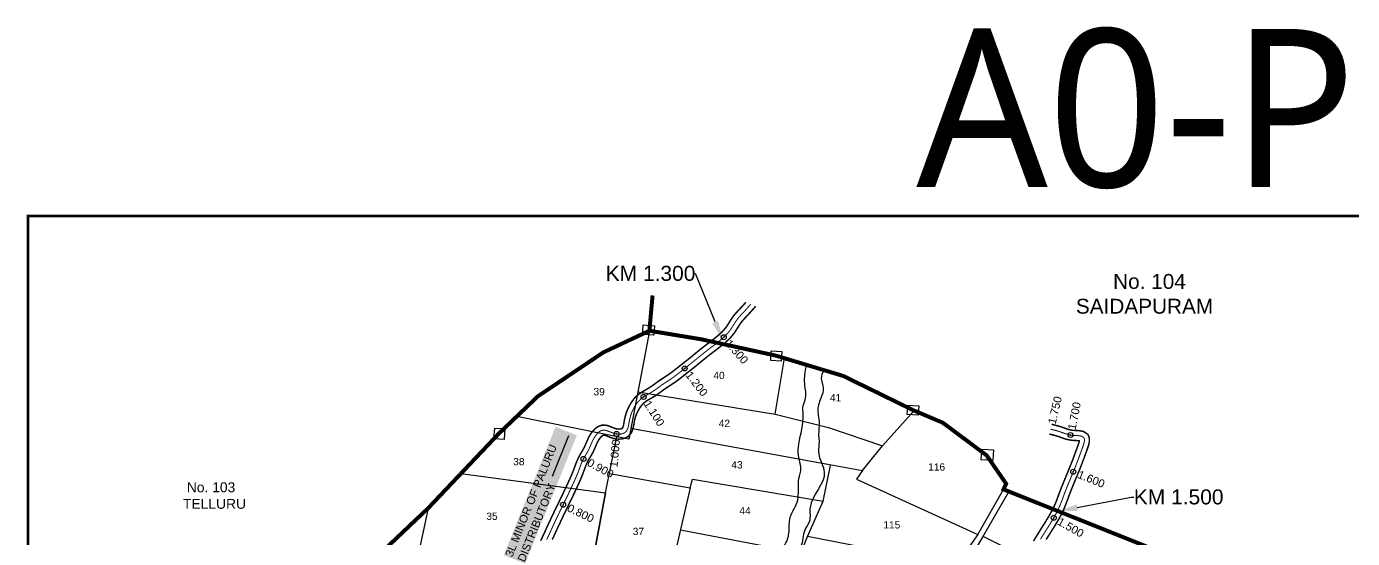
# Model space of a CAD drawing. Header units: millimetres. Extents: x 201998 to 206429, y 1598826 to 1606077.
# Drawn here: x 201998 to 204649, y 1605054 to 1606077 of the extents above; entities that cross this region are included whole.
import ezdxf
from ezdxf import colors
from ezdxf.entities.mleader import LeaderData, LeaderLine
from ezdxf.enums import TextEntityAlignment as Align
from ezdxf.math import Vec2, Vec3

# ---------------------------------------------------------------- set-up
doc = ezdxf.new("R2010")
doc.units = ezdxf.units.MM
doc.header["$PDMODE"] = 32
doc.header["$PDSIZE"] = 10
doc.linetypes.add('HIDDEN2', pattern=[0.1875, 0.125, -0.0625])
for name, color, linetype in [('CADAS', 1, 'Continuous'), ('CANAL1', 7, 'Continuous'), ('CHANAGE', 1, 'Continuous'), ('CSMark', 72, 'Continuous'), ('PAPER SIZE', 5, 'Continuous'), ('PLOTS', 7, 'Continuous'), ('PLOTS NO', 7, 'Continuous'), ('STREAMS', 4, 'Continuous'), ('STRUCTURE', 5, 'Continuous'), ('TEXT', 1, 'Continuous'), ('VILLAGE BOUNDARY STONES', 1, 'Continuous'), ('VILLAGE BOUNDRY', 5, 'Continuous'), ('VILLAGE STONES', 240, 'Continuous')]:
    doc.layers.add(name, color=color, linetype=linetype)
doc.styles.add('FONT1', font='Arial')
doc.styles.get("Standard").update_dxf_attribs({"font": 'arial.ttf'})
doc.styles.add('TMS', font='trebuc.ttf')
doc.dimstyles.get("Standard").update_dxf_attribs({"dimtxt": 0.18, "dimasz": 0.18, "dimexe": 0.18, "dimexo": 0.0625, "dimgap": 0.09, "dimtad": 0, "dimtih": 1, "dimtoh": 1, "dimdec": 4, "dimzin": 0, "dimdsep": 46, "dimtxsty": 'Standard', "dimcen": 0.09, "dimadec": 0, "dimazin": 0, "dimtfac": 1, "dimtdec": 4, "dimtofl": 0, "dimtmove": 0, "dimatfit": 3, "dimfxl": 1, "dimtolj": 1, "dimtzin": 0, "dimarcsym": 0})

msp = doc.modelspace()

# ---------------------------------------------------------------- linework, layer by layer
at = {"color": 5, "const_width": 5.6}
msp.add_lwpolyline([(202000.9, 1605698.7), (206425.5, 1605698.7), (206425.5, 1598829.6), (202000.9, 1598829.6)], close=True, dxfattribs=at)
at = {"layer": 'CANAL1', "color": 200, "linetype": 'ByBlock', "ltscale": 40, "const_width": 3}
for points in [[(203025.9, 1605049.6), (203027.7, 1605053.2), (203029.1, 1605056.1), (203031.2, 1605060.6), (203032.9, 1605064.2), (203034.6, 1605067.9), (203036.3, 1605071.6), (203038, 1605075.4), (203039.5, 1605078.7), (203041.4, 1605082.8), (203043.2, 1605086.6), (203044.9, 1605090.3), (203046.7, 1605094.1), (203048.4, 1605097.8), (203050.2, 1605101.4), (203052, 1605105.2), (203053.8, 1605109), (203055.6, 1605112.7), (203057.4, 1605116.4), (203059.2, 1605120.1), (203061.1, 1605124), (203062.8, 1605127.4), (203064.5, 1605131.1), (203066.3, 1605134.8), (203068.1, 1605138.5), (203069.9, 1605142.1), (203071.9, 1605146.4), (203073.4, 1605149.5), (203075.1, 1605153.2), (203076.9, 1605156.9), (203078.6, 1605160.6), (203080.3, 1605164.3), (203082.4, 1605169), (203083.7, 1605171.7), (203085.4, 1605175.4), (203087, 1605179), (203088.6, 1605182.7), (203090.1, 1605186.3), (203092.1, 1605191.3), (203092.9, 1605193.7), (203094.3, 1605197.5), (203095.7, 1605201.4), (203097.2, 1605205.4), (203098.9, 1605209.5), (203101.5, 1605215.4), (203102.7, 1605217.7), (203104.8, 1605221.6), (203107, 1605225.3), (203109.1, 1605228.8), (203111, 1605232.2), (203112.9, 1605235.6), (203113.7, 1605237.1), (203115.9, 1605242.1), (203117.4, 1605245.7), (203119, 1605249.6), (203120.9, 1605253.7), (203123, 1605257.9), (203124.7, 1605260.8), (203128.6, 1605266.7), (203132.3, 1605271), (203136.4, 1605274.8), (203141.5, 1605278.2), (203148.2, 1605280.6), (203153.7, 1605280.9), (203159.2, 1605280), (203164.1, 1605278.4), (203168.3, 1605276.6), (203172.2, 1605275.1), (203176.8, 1605273.6), (203179, 1605273.1), (203182.2, 1605272.8), (203185.1, 1605273), (203187.3, 1605273.4), (203188.8, 1605274.1), (203190.3, 1605276), (203191, 1605277.9), (203191.9, 1605281), (203192.6, 1605284.9), (203193.3, 1605289.2), (203193.9, 1605292.6), (203195.3, 1605298.5), (203196.6, 1605303), (203198, 1605307.4), (203199.7, 1605311.6), (203201.6, 1605315.7), (203203.3, 1605318.9), (203206, 1605323.7), (203208.5, 1605327.6), (203211.3, 1605331.5), (203214.4, 1605335.2), (203217.8, 1605338.6), (203220.3, 1605340.9), (203225.4, 1605344.7), (203229.3, 1605347.3), (203233.1, 1605349.5), (203236.7, 1605351.6), (203240.2, 1605353.6), (203242.5, 1605355), (203246.6, 1605357.6), (203249.8, 1605359.8), (203253, 1605362.2), (203256.3, 1605364.6), (203259.7, 1605367.1), (203262.5, 1605369.1), (203266.7, 1605371.9), (203270.2, 1605374.2), (203273.7, 1605376.5), (203277.1, 1605378.7), (203280.4, 1605380.9), (203283.3, 1605382.9), (203286.8, 1605385.4), (203289.9, 1605387.7), (203293.1, 1605390.2), (203296.3, 1605392.7), (203299.5, 1605395.2), (203302.7, 1605397.8), (203306, 1605400.3), (203309.2, 1605402.8), (203312.4, 1605405.4), (203315.6, 1605407.9), (203318.8, 1605410.4), (203322.3, 1605413.2), (203325.1, 1605415.4), (203328.3, 1605418), (203331.4, 1605420.6), (203334.6, 1605423.2), (203337.8, 1605425.8), (203341.6, 1605429), (203344.2, 1605431.1), (203347.5, 1605433.7), (203350.8, 1605436.2), (203354, 1605438.8), (203357.3, 1605441.3), (203361.5, 1605444.5), (203363.9, 1605446.3), (203367.1, 1605448.8), (203370.3, 1605451.2), (203373.5, 1605453.7), (203376.6, 1605456.2), (203380.8, 1605459.7), (203382.6, 1605461.2), (203385.5, 1605463.8), (203388.2, 1605466.4), (203390.8, 1605469.1), (203393.2, 1605471.8), (203396.5, 1605475.9), (203397.7, 1605477.4), (203399.8, 1605480.6), (203401.8, 1605483.9), (203404, 1605487.4), (203406.3, 1605491), (203410, 1605496.4), (203411.5, 1605498.5), (203414.3, 1605502), (203417.3, 1605505.3), (203420.2, 1605508.6), (203423.1, 1605511.6), (203425.8, 1605514.5), (203427.4, 1605516.2), (203431, 1605520.1), (203433.5, 1605522.9), (203436.1, 1605525.8), (203436.4, 1605526.2)], [(203049.3, 1605052), (203051, 1605055.8), (203052.8, 1605059.6), (203054.5, 1605063.3), (203056.2, 1605067), (203057.7, 1605070.3), (203059.6, 1605074.4), (203061.3, 1605078.2), (203063, 1605081.8), (203064.8, 1605085.5), (203066.5, 1605089.2), (203068.2, 1605092.8), (203070, 1605096.6), (203071.8, 1605100.3), (203073.6, 1605103.9), (203075.3, 1605107.6), (203077.1, 1605111.3), (203079.1, 1605115.2), (203080.7, 1605118.7), (203082.5, 1605122.4), (203084.3, 1605126.1), (203086.1, 1605129.8), (203087.9, 1605133.5), (203090, 1605137.8), (203091.5, 1605140.9), (203093.2, 1605144.7), (203095, 1605148.4), (203096.7, 1605152.2), (203098.5, 1605155.9), (203100.6, 1605160.6), (203101.9, 1605163.4), (203103.6, 1605167.2), (203105.3, 1605171), (203107, 1605174.9), (203108.6, 1605178.8), (203110.7, 1605184.2), (203111.7, 1605186.8), (203113.1, 1605190.7), (203114.5, 1605194.5), (203115.9, 1605198.2), (203117.3, 1605201.7), (203119.5, 1605206.7), (203120.4, 1605208.4), (203122.2, 1605211.7), (203124.2, 1605215.2), (203126.3, 1605218.7), (203128.5, 1605222.4), (203130.6, 1605226.3), (203131.7, 1605228.5), (203134.3, 1605234.2), (203135.9, 1605238), (203137.4, 1605241.6), (203138.9, 1605245.1), (203140.6, 1605248.4), (203141.6, 1605250.2), (203144.6, 1605254.6), (203146.7, 1605257.1), (203148.9, 1605259.1), (203150.5, 1605260.2), (203152.1, 1605260.8), (203152.6, 1605260.8), (203154.4, 1605260.5), (203157.2, 1605259.6), (203160.8, 1605258.1), (203165.3, 1605256.3), (203171.6, 1605254.2), (203176, 1605253.3), (203181.8, 1605252.8), (203187.7, 1605253.1), (203193.7, 1605254.4), (203199.1, 1605256.9), (203203, 1605259.7), (203207.8, 1605266), (203210, 1605271.5), (203211.4, 1605276.6), (203212.3, 1605281.4), (203213.1, 1605285.9), (203213.5, 1605288.6), (203214.6, 1605293.6), (203215.6, 1605297), (203216.8, 1605300.4), (203218.1, 1605303.7), (203219.6, 1605306.9), (203220.9, 1605309.4), (203223.1, 1605313.3), (203225, 1605316.3), (203227.1, 1605319.1), (203229.3, 1605321.8), (203231.7, 1605324.2), (203233.1, 1605325.5), (203236.9, 1605328.3), (203239.8, 1605330.3), (203243.1, 1605332.2), (203246.6, 1605334.2), (203250.3, 1605336.3), (203253.1, 1605338), (203257.8, 1605341), (203261.4, 1605343.5), (203264.8, 1605346), (203268.1, 1605348.5), (203271.3, 1605350.8), (203274, 1605352.7), (203277.8, 1605355.3), (203281.1, 1605357.5), (203284.6, 1605359.7), (203288, 1605362), (203291.6, 1605364.3), (203294.8, 1605366.5), (203298.6, 1605369.2), (203302, 1605371.8), (203305.4, 1605374.4), (203308.6, 1605376.9), (203311.9, 1605379.5), (203315.1, 1605382.1), (203318.3, 1605384.6), (203321.5, 1605387.1), (203324.8, 1605389.6), (203328, 1605392.1), (203331.2, 1605394.7), (203334.8, 1605397.6), (203337.7, 1605399.9), (203340.9, 1605402.5), (203344.1, 1605405.2), (203347.3, 1605407.8), (203350.4, 1605410.3), (203354.2, 1605413.4), (203356.7, 1605415.4), (203359.9, 1605418), (203363.1, 1605420.5), (203366.3, 1605423), (203369.5, 1605425.4), (203373.7, 1605428.6), (203376, 1605430.4), (203379.3, 1605432.9), (203382.5, 1605435.4), (203385.9, 1605438), (203389.2, 1605440.6), (203393.7, 1605444.4), (203395.8, 1605446.2), (203399, 1605449.1), (203402.3, 1605452.2), (203405.4, 1605455.4), (203408.5, 1605458.8), (203412.5, 1605463.7), (203414.1, 1605466), (203416.5, 1605469.7), (203418.8, 1605473.3), (203421, 1605476.8), (203423, 1605480.1), (203426.3, 1605484.8), (203427.3, 1605486.2), (203429.7, 1605489.2), (203432.2, 1605492.1), (203434.9, 1605495), (203437.6, 1605497.9), (203440.4, 1605500.8), (203442, 1605502.5), (203445.8, 1605506.7), (203448.5, 1605509.7), (203451.2, 1605512.7), (203453.9, 1605515.9), (203456, 1605518.4)], [(204011.6, 1605049.1), (204014.3, 1605053.6), (204016.9, 1605057.9), (204019.8, 1605062.6), (204022.6, 1605067), (204025.3, 1605071.5), (204028.1, 1605075.9), (204030.2, 1605079.3), (204033.6, 1605084.6), (204036.3, 1605089), (204039, 1605093.4), (204041.6, 1605097.7), (204043.1, 1605100.2), (204046.6, 1605106.5), (204049, 1605110.9), (204051.2, 1605115.3), (204054.1, 1605121.5), (204055.3, 1605124.2), (204057.1, 1605128.8), (204058.9, 1605133.5), (204060.7, 1605138.4), (204062.8, 1605144.2), (204064.3, 1605148.2), (204066.2, 1605153.1), (204068.1, 1605158), (204070.1, 1605162.9), (204072.1, 1605167.8), (204074.1, 1605172.6), (204076.1, 1605177.4), (204078.1, 1605182.2), (204080.1, 1605187), (204081.7, 1605190.9), (204084, 1605196.6), (204086, 1605201.4), (204087.9, 1605206.2), (204089.7, 1605210.9), (204090.8, 1605213.8), (204093.1, 1605220.1), (204094.8, 1605224.8), (204096.6, 1605229.6), (204099.4, 1605237.2), (204100.5, 1605240.3), (204102.3, 1605245.5), (204103.1, 1605249.3), (204101.5, 1605249.6), (204096.3, 1605250), (204090.1, 1605250.3), (204086.4, 1605250.7), (204077.2, 1605252.5), (204071.6, 1605254.3), (204066.6, 1605256.1), (204060.6, 1605258.3), (204057.7, 1605259.2), (204053, 1605260.5), (204048.1, 1605261.7), (204043.1, 1605262.9)], [(204011.6, 1605049.1), (204014.3, 1605053.6), (204016.9, 1605057.9), (204019.8, 1605062.6), (204022.6, 1605067), (204025.3, 1605071.5), (204028.1, 1605075.9), (204030.2, 1605079.3), (204033.6, 1605084.6), (204036.3, 1605089), (204039, 1605093.4), (204041.6, 1605097.7), (204043.1, 1605100.2), (204046.6, 1605106.5), (204049, 1605110.9), (204051.2, 1605115.3), (204054.1, 1605121.5), (204055.3, 1605124.2), (204057.1, 1605128.8), (204058.9, 1605133.5), (204060.7, 1605138.4), (204062.8, 1605144.2), (204064.3, 1605148.2), (204066.2, 1605153.1), (204068.1, 1605158), (204070.1, 1605162.9), (204072.1, 1605167.8), (204074.1, 1605172.6), (204076.1, 1605177.4), (204078.1, 1605182.2), (204080.1, 1605187), (204081.7, 1605190.9), (204084, 1605196.6), (204086, 1605201.4), (204087.9, 1605206.2), (204089.7, 1605210.9), (204090.8, 1605213.8), (204093.1, 1605220.1), (204094.8, 1605224.8), (204096.6, 1605229.6), (204099.4, 1605237.2), (204100.5, 1605240.3), (204102.3, 1605245.5), (204103.1, 1605249.3), (204101.5, 1605249.6), (204096.3, 1605250), (204090.1, 1605250.3), (204086.4, 1605250.7), (204077.2, 1605252.5), (204071.6, 1605254.3), (204066.6, 1605256.1), (204060.6, 1605258.3), (204057.7, 1605259.2), (204053, 1605260.5), (204048.1, 1605261.7), (204043.1, 1605262.9)], [(204036.8, 1605052.1), (204039.5, 1605056.5), (204042.3, 1605060.8), (204045, 1605065.2), (204047.2, 1605068.6), (204050.6, 1605074), (204053.4, 1605078.5), (204056.1, 1605083), (204058.8, 1605087.5), (204060.4, 1605090.3), (204064.2, 1605096.8), (204066.7, 1605101.6), (204069.2, 1605106.5), (204072.4, 1605113.3), (204073.7, 1605116.5), (204075.7, 1605121.5), (204077.6, 1605126.5), (204079.5, 1605131.4), (204081.6, 1605137.2), (204083, 1605141.1), (204084.9, 1605145.9), (204086.7, 1605150.7), (204088.6, 1605155.4), (204090.6, 1605160.2), (204092.5, 1605164.9), (204094.5, 1605169.7), (204096.5, 1605174.5), (204098.6, 1605179.3), (204100.2, 1605183.3), (204102.6, 1605189.1), (204104.6, 1605194), (204106.5, 1605198.9), (204108.4, 1605203.8), (204109.5, 1605206.8), (204111.9, 1605213.2), (204113.6, 1605217.9), (204115.4, 1605222.8), (204118.2, 1605230.3), (204119.4, 1605233.7), (204121.5, 1605240.1), (204123.2, 1605247.1), (204123.3, 1605254.8), (204120.5, 1605262.2), (204111.8, 1605268), (204104.2, 1605269.5), (204097.6, 1605270), (204091.6, 1605270.3), (204089.2, 1605270.5), (204082.2, 1605271.9), (204078, 1605273.2), (204073.5, 1605274.9), (204067.1, 1605277.2), (204063.4, 1605278.4), (204058.1, 1605279.8), (204052.9, 1605281.2), (204047.7, 1605282.4)], [(204036.8, 1605052.1), (204039.5, 1605056.5), (204042.3, 1605060.8), (204045, 1605065.2), (204047.2, 1605068.6), (204050.6, 1605074), (204053.4, 1605078.5), (204056.1, 1605083), (204058.8, 1605087.5), (204060.4, 1605090.3), (204064.2, 1605096.8), (204066.7, 1605101.6), (204069.2, 1605106.5), (204072.4, 1605113.3), (204073.7, 1605116.5), (204075.7, 1605121.5), (204077.6, 1605126.5), (204079.5, 1605131.4), (204081.6, 1605137.2), (204083, 1605141.1), (204084.9, 1605145.9), (204086.7, 1605150.7), (204088.6, 1605155.4), (204090.6, 1605160.2), (204092.5, 1605164.9), (204094.5, 1605169.7), (204096.5, 1605174.5), (204098.6, 1605179.3), (204100.2, 1605183.3), (204102.6, 1605189.1), (204104.6, 1605194), (204106.5, 1605198.9), (204108.4, 1605203.8), (204109.5, 1605206.8), (204111.9, 1605213.2), (204113.6, 1605217.9), (204115.4, 1605222.8), (204118.2, 1605230.3), (204119.4, 1605233.7), (204121.5, 1605240.1), (204123.2, 1605247.1), (204123.3, 1605254.8), (204120.5, 1605262.2), (204111.8, 1605268), (204104.2, 1605269.5), (204097.6, 1605270), (204091.6, 1605270.3), (204089.2, 1605270.5), (204082.2, 1605271.9), (204078, 1605273.2), (204073.5, 1605274.9), (204067.1, 1605277.2), (204063.4, 1605278.4), (204058.1, 1605279.8), (204052.9, 1605281.2), (204047.7, 1605282.4)]]:
    msp.add_lwpolyline(points, dxfattribs=at)
at = {"layer": 'CANAL1', "color": 1, "linetype": 'HIDDEN2', "ltscale": 15, "const_width": 2}
for points in [[(203038.1, 1605051.8), (203040.2, 1605056.3), (203042, 1605060), (203043.7, 1605063.7), (203045.4, 1605067.5), (203047.1, 1605071.2), (203048.6, 1605074.5), (203050.5, 1605078.6), (203052.2, 1605082.4), (203054, 1605086.1), (203055.7, 1605089.8), (203057.5, 1605093.5), (203059.2, 1605097.1), (203061, 1605100.9), (203062.8, 1605104.6), (203064.6, 1605108.3), (203066.4, 1605112), (203068.1, 1605115.7), (203070.1, 1605119.6), (203071.7, 1605123.1), (203073.5, 1605126.7), (203075.3, 1605130.4), (203077.1, 1605134.1), (203078.9, 1605137.8), (203081, 1605142.1), (203082.4, 1605145.2), (203084.2, 1605148.9), (203085.9, 1605152.6), (203087.6, 1605156.4), (203089.4, 1605160.1), (203091.5, 1605164.8), (203092.8, 1605167.5), (203094.5, 1605171.3), (203096.2, 1605175), (203097.8, 1605178.8), (203099.4, 1605182.6), (203101.4, 1605187.8), (203102.3, 1605190.2), (203103.7, 1605194.1), (203105.1, 1605198), (203106.5, 1605201.8), (203108.1, 1605205.6), (203110.5, 1605211), (203111.5, 1605213.1), (203113.5, 1605216.7), (203115.6, 1605220.2), (203117.7, 1605223.8), (203119.8, 1605227.3), (203121.7, 1605230.9), (203122.7, 1605232.8), (203125.1, 1605238.2), (203126.6, 1605241.9), (203128.2, 1605245.6), (203129.9, 1605249.4), (203131.8, 1605253.1), (203133.2, 1605255.5), (203136.6, 1605260.6), (203139.5, 1605264), (203142.7, 1605267), (203146, 1605269.2), (203150.2, 1605270.7), (203153.1, 1605270.8), (203156.8, 1605270.2), (203160.6, 1605269), (203164.6, 1605267.4), (203168.7, 1605265.7), (203174.2, 1605263.9), (203177.5, 1605263.2), (203182, 1605262.8), (203186.4, 1605263), (203190.5, 1605263.9), (203194, 1605265.5), (203195.9, 1605266.9), (203199, 1605271), (203200.5, 1605274.7), (203201.6, 1605278.8), (203202.5, 1605283.1), (203203.2, 1605287.6), (203203.7, 1605290.6), (203205, 1605296), (203206.1, 1605300), (203207.4, 1605303.9), (203208.9, 1605307.6), (203210.6, 1605311.3), (203212.1, 1605314.1), (203214.5, 1605318.5), (203216.8, 1605322), (203219.2, 1605325.3), (203221.9, 1605328.5), (203224.7, 1605331.4), (203226.7, 1605333.2), (203231.1, 1605336.5), (203234.6, 1605338.8), (203238.1, 1605340.9), (203241.7, 1605342.9), (203245.3, 1605344.9), (203247.8, 1605346.5), (203252.2, 1605349.3), (203255.6, 1605351.7), (203258.9, 1605354.1), (203262.2, 1605356.5), (203265.5, 1605358.9), (203268.2, 1605360.9), (203272.2, 1605363.6), (203275.7, 1605365.9), (203279.1, 1605368.1), (203282.6, 1605370.3), (203286, 1605372.6), (203289.1, 1605374.7), (203292.7, 1605377.3), (203296, 1605379.8), (203299.2, 1605382.3), (203302.5, 1605384.8), (203305.7, 1605387.3), (203308.9, 1605389.9), (203312.1, 1605392.4), (203315.4, 1605395), (203318.6, 1605397.5), (203321.8, 1605400), (203325, 1605402.6), (203328.6, 1605405.4), (203331.4, 1605407.7), (203334.6, 1605410.3), (203337.8, 1605412.9), (203340.9, 1605415.5), (203344.1, 1605418.1), (203347.9, 1605421.2), (203350.5, 1605423.3), (203353.7, 1605425.8), (203356.9, 1605428.3), (203360.2, 1605430.9), (203363.4, 1605433.4), (203367.6, 1605436.6), (203369.9, 1605438.4), (203373.2, 1605440.8), (203376.4, 1605443.3), (203379.7, 1605445.8), (203382.9, 1605448.4), (203387.3, 1605452), (203389.2, 1605453.7), (203392.2, 1605456.5), (203395.2, 1605459.3), (203398.1, 1605462.2), (203400.9, 1605465.3), (203404.5, 1605469.8), (203405.9, 1605471.7), (203408.2, 1605475.1), (203410.3, 1605478.6), (203412.5, 1605482.1), (203414.7, 1605485.6), (203418.1, 1605490.6), (203419.4, 1605492.3), (203422, 1605495.6), (203424.7, 1605498.7), (203427.5, 1605501.8), (203430.3, 1605504.8), (203433.1, 1605507.7), (203434.7, 1605509.3), (203438.4, 1605513.4), (203441, 1605516.3), (203443.6, 1605519.3), (203446.2, 1605522.3)], [(204025.5, 1605052.7), (204028.3, 1605057.3), (204031, 1605061.7), (204033.8, 1605066.2), (204036.6, 1605070.5), (204038.7, 1605073.9), (204042.1, 1605079.3), (204044.9, 1605083.8), (204047.6, 1605088.2), (204050.2, 1605092.6), (204051.8, 1605095.3), (204055.4, 1605101.7), (204057.9, 1605106.3), (204060.2, 1605110.9), (204063.2, 1605117.4), (204064.5, 1605120.4), (204066.4, 1605125.2), (204068.3, 1605130), (204070.1, 1605134.9), (204072.2, 1605140.7), (204073.7, 1605144.7), (204075.6, 1605149.5), (204077.4, 1605154.4), (204079.4, 1605159.2), (204081.3, 1605164), (204083.3, 1605168.8), (204085.3, 1605173.5), (204087.3, 1605178.3), (204089.3, 1605183.1), (204091, 1605187.1), (204093.3, 1605192.9), (204095.3, 1605197.7), (204097.2, 1605202.6), (204099, 1605207.4), (204100.2, 1605210.3), (204102.5, 1605216.7), (204104.2, 1605221.4), (204106, 1605226.2), (204108.8, 1605233.8), (204109.9, 1605237), (204111.9, 1605242.8), (204113.2, 1605248.3), (204113.3, 1605253.1), (204112.3, 1605255.7), (204107.9, 1605258.6), (204102.9, 1605259.6), (204097, 1605260), (204090.8, 1605260.3), (204087.8, 1605260.6), (204079.7, 1605262.2), (204074.8, 1605263.8), (204070.1, 1605265.5), (204063.8, 1605267.7), (204060.5, 1605268.8), (204055.6, 1605270.2), (204050.5, 1605271.4), (204045.4, 1605272.7)], [(204025.5, 1605052.7), (204028.3, 1605057.3), (204031, 1605061.7), (204033.8, 1605066.2), (204036.6, 1605070.5), (204038.7, 1605073.9), (204042.1, 1605079.3), (204044.9, 1605083.8), (204047.6, 1605088.2), (204050.2, 1605092.6), (204051.8, 1605095.3), (204055.4, 1605101.7), (204057.9, 1605106.3), (204060.2, 1605110.9), (204063.2, 1605117.4), (204064.5, 1605120.4), (204066.4, 1605125.2), (204068.3, 1605130), (204070.1, 1605134.9), (204072.2, 1605140.7), (204073.7, 1605144.7), (204075.6, 1605149.5), (204077.4, 1605154.4), (204079.4, 1605159.2), (204081.3, 1605164), (204083.3, 1605168.8), (204085.3, 1605173.5), (204087.3, 1605178.3), (204089.3, 1605183.1), (204091, 1605187.1), (204093.3, 1605192.9), (204095.3, 1605197.7), (204097.2, 1605202.6), (204099, 1605207.4), (204100.2, 1605210.3), (204102.5, 1605216.7), (204104.2, 1605221.4), (204106, 1605226.2), (204108.8, 1605233.8), (204109.9, 1605237), (204111.9, 1605242.8), (204113.2, 1605248.3), (204113.3, 1605253.1), (204112.3, 1605255.7), (204107.9, 1605258.6), (204102.9, 1605259.6), (204097, 1605260), (204090.8, 1605260.3), (204087.8, 1605260.6), (204079.7, 1605262.2), (204074.8, 1605263.8), (204070.1, 1605265.5), (204063.8, 1605267.7), (204060.5, 1605268.8), (204055.6, 1605270.2), (204050.5, 1605271.4), (204045.4, 1605272.7)]]:
    msp.add_lwpolyline(points, dxfattribs=at)
at = {"layer": 'CSMark'}
for p in [(203392.2, 1605456.4), (203314.1, 1605393.9), (203231.9, 1605337.1), (203178, 1605263.2), (204085.6, 1605261), (204085.6, 1605261), (203111.6, 1605213.2), (204091.1, 1605187.5), (204091.1, 1605187.5), (203071.1, 1605121.8), (204052, 1605095.6), (204052, 1605095.6)]:
    msp.add_point(p, dxfattribs=at)
at = {"layer": 'PLOTS'}
for points in [[(203243.5, 1605469.3), (203202.2, 1605252.9), (202978.2, 1605297.9)], [(203494.7, 1605302.5), (203513.8, 1605414.3)], [(203220.2, 1605347.2), (203494.7, 1605302.5), (203601.9, 1605275.9), (203709.4, 1605239.5), (203773.1, 1605309.7)], [(203206.3, 1605274.6), (203603.8, 1605201.9), (203669.5, 1605189.9), (203709.4, 1605239.5)], [(202866.5, 1605183.8), (203156, 1605145.2), (203178.6, 1605257.7)], [(203163.9, 1605184.4), (203325.3, 1605155.2), (203329.7, 1605172.5), (203591.2, 1605128.8)], [(203900.5, 1605062), (203856.2, 1605000.4), (203559.7, 1605058.5), (203591.2, 1605128.8), (203605.4, 1605199.8)], [(203669.5, 1605189.9), (203657.5, 1605173.1), (203900.5, 1605062), (203951.6, 1605152.4)], [(203325.3, 1605155.2), (203278.4, 1604954.7), (203124.1, 1604982.5)], [(203156, 1605145.2), (203127.1, 1604992), (203156, 1605145.2)], [(203962.4, 1605148.1), (203909.3, 1605057.2), (203876.5, 1605001.1), (203808.6, 1604909.1), (203760.6, 1604844), (203709.9, 1604783.9), (203686.7, 1604754.6), (203639, 1604660.9), (203629.4, 1604641.9), (203652, 1604599.3), (203600.4, 1604610.1), (203570.3, 1604579.7), (203494.9, 1604501.1), (204043, 1604398.4), (204078.5, 1604489.2), (203570.3, 1604579.7)], [(202801.3, 1605115), (202766.4, 1604953.1), (202721.8, 1604779.4), (202539.2, 1604810.9), (202536.4, 1604832.3), (202547.7, 1604882.9)], [(203278.4, 1604954.7), (203375.7, 1604931.6), (203467.9, 1604915), (203531.8, 1604908.1), (203539.5, 1604954.8), (203546.6, 1605024.7), (203559.7, 1605058.5)], [(203546.6, 1605024.7), (203305.5, 1605070.6)], [(203910.5, 1605059.2), (204010.5, 1605008.8), (204238, 1604947.2), (204221.1, 1604898.4), (204392.3, 1604858.1)]]:
    msp.add_lwpolyline(points, dxfattribs=at)
at = {"layer": 'STREAMS'}
for points in [[(203067.8, 1603336.8), (203087.6, 1603355.1), (203124.8, 1603383.7), (203141.1, 1603404.3), (203144, 1603410.8), (203164.9, 1603439.9), (203169.4, 1603449.7), (203174.7, 1603475.6), (203181.5, 1603512.3), (203197.2, 1603553.9), (203201.3, 1603575.1), (203205.7, 1603596.6), (203221.3, 1603630.5), (203223.9, 1603646.6), (203221.4, 1603673.5), (203227.6, 1603715.3), (203230.2, 1603748.7), (203237.1, 1603767), (203264, 1603806.6), (203272, 1603829.3), (203287.4, 1603848.6), (203297.7, 1603881.2), (203304.4, 1603894.4), (203320.8, 1603920.6), (203326.9, 1603937.7), (203338.6, 1603972.4), (203347.7, 1603986.5), (203348.8, 1604015.2), (203348.8, 1604024.9), (203353.2, 1604039.9), (203359.2, 1604076.1), (203376.6, 1604103.3), (203380.9, 1604129.6), (203406.2, 1604164.5), (203411.9, 1604190.7), (203429.8, 1604217.2), (203439.3, 1604232.2), (203449.5, 1604261), (203462, 1604284.2), (203467.8, 1604312.5), (203488.5, 1604334.5), (203495.7, 1604352), (203499.6, 1604361.5), (203511.1, 1604368.8), (203521, 1604374.4), (203530, 1604381), (203536.3, 1604390.6), (203536.3, 1604403), (203532.5, 1604413.7), (203541.4, 1604429.9), (203546.5, 1604429.2), (203556.5, 1604437.4), (203561, 1604447.1), (203577.5, 1604458.7), (203582.4, 1604470.9), (203580.2, 1604475), (203572.7, 1604491.7), (203580.1, 1604509), (203592.5, 1604524.1), (203613.7, 1604549.7), (203612.7, 1604569.9), (203602, 1604616.3), (203579.1, 1604664.8), (203569.8, 1604676.5), (203549.3, 1604732.4), (203538.6, 1604762.5), (203536.3, 1604793.2), (203514.5, 1604822.4), (203496.5, 1604853.5), (203494.4, 1604915), (203493.4, 1604948.1), (203500.6, 1604977.6), (203502.1, 1605020.6), (203518.4, 1605049.2), (203523.1, 1605075), (203525.6, 1605098.7), (203537.3, 1605122), (203541.2, 1605140.8), (203542.5, 1605173.8), (203546.5, 1605194.3), (203541.5, 1605220.2), (203542.5, 1605243), (203550.9, 1605302.5), (203551, 1605319.5), (203555.8, 1605334.8), (203553.8, 1605367.8), (203554.5, 1605381), (203557.7, 1605401.3)], [(203593.6, 1605390.7), (203587.4, 1605379), (203590.9, 1605356.3), (203583.9, 1605327.9), (203580.2, 1605314.3), (203583.2, 1605285), (203581.8, 1605262.6), (203582.7, 1605249.9), (203582.2, 1605223.3), (203593.3, 1605186.6), (203564.8, 1605116.3), (203563.4, 1605088.9), (203554.1, 1605070.9), (203546.5, 1605038.3), (203534.3, 1605014.7), (203532.4, 1604998.2), (203528.4, 1604977), (203523.1, 1604962.2), (203522.5, 1604916.4), (203527.2, 1604887.3), (203555.4, 1604848.3), (203563.6, 1604822.2), (203572.5, 1604801.2), (203578.5, 1604786.4), (203580.8, 1604770.9), (203582.9, 1604759.6), (203601.5, 1604709.1), (203609, 1604675.7), (203618.4, 1604653.2), (203620.3, 1604641.4), (203641, 1604609.4), (203647, 1604571.5), (203647.3, 1604558.4), (203646.5, 1604538.7), (203629.8, 1604512.9), (203617.5, 1604496), (203607.1, 1604472), (203608.7, 1604450), (203604.7, 1604439.9), (203585.5, 1604409.7), (203578.4, 1604382), (203572, 1604371.4), (203550.6, 1604352.5), (203541.4, 1604338.8), (203534.4, 1604319.4), (203523.4, 1604303.1), (203516.9, 1604292.2), (203514.2, 1604278.1), (203474.3, 1604247.1), (203462.8, 1604225.6), (203436.7, 1604172.4), (203408.3, 1604132.2), (203400.7, 1604115.8), (203399.3, 1604076.8), (203388.9, 1604050.9), (203378.2, 1603995.4), (203364.1, 1603976.3), (203359.8, 1603964.8), (203352.5, 1603938.5), (203335.7, 1603908.6), (203323.7, 1603894.8), (203304.2, 1603846.4), (203292.7, 1603832.7), (203282.2, 1603785.6), (203277.8, 1603775.8), (203260.8, 1603746.3), (203257.3, 1603717.6), (203257.9, 1603705.2), (203249.3, 1603677), (203245.8, 1603667.2), (203246.1, 1603644.9), (203236.3, 1603610.4), (203230.8, 1603585.4), (203231.3, 1603573.2), (203230.7, 1603545.6), (203220.1, 1603531.3), (203213.7, 1603503.6), (203203.8, 1603482.2), (203192.6, 1603464.3), (203166, 1603417.6), (203156.8, 1603411.5), (203140.2, 1603387.8), (203121, 1603360.4), (203111.2, 1603352), (203094.7, 1603334.1), (203058.4, 1603289.5), (203039.4, 1603256.6), (203028.9, 1603227.2), (203013.1, 1603209.4), (202973.6, 1603173.8), (202951.6, 1603152), (202920.1, 1603134), (202907.5, 1603122.8), (202894.7, 1603118.3), (202886.1, 1603114.6), (202823.2, 1603077.5), (202780.7, 1603073.8), (202760.7, 1603079.3), (202740.2, 1603089.9), (202730.4, 1603091.9), (202678, 1603087.2)]]:
    msp.add_spline(points, degree=3, dxfattribs=at)
at = {"layer": 'VILLAGE BOUNDARY STONES'}
for points in [[(203230.8, 1605480.8), (203253.6, 1605479.4), (203252.4, 1605460.5), (203229.6, 1605461.9)], [(203487.3, 1605429.3), (203508.3, 1605428), (203507.1, 1605408.6), (203486.1, 1605409.9)], [(203760.3, 1605320.9), (203782.4, 1605319.5), (203781.2, 1605300.7), (203759.2, 1605302.1)], [(202934.2, 1605275), (202954.7, 1605273.7), (202953.3, 1605252.2), (202932.8, 1605253.5)], [(203908.2, 1605232.7), (203931.4, 1605231.3), (203930, 1605209.8), (203906.9, 1605211.3)]]:
    msp.add_lwpolyline(points, close=True, dxfattribs=at)
at = {"layer": 'VILLAGE BOUNDRY', "const_width": 8}
for points in [[(203243.5, 1605469.3), (203249.9, 1605539.8)], [(204253.1, 1605032.1), (203951.6, 1605152.4), (203956.8, 1605163.7), (203918, 1605220.1), (203830.1, 1605285.6), (203770.8, 1605310.7), (203631.1, 1605379), (203496.3, 1605419.6), (203346.4, 1605452.4), (203243.5, 1605469.3), (203151.5, 1605426.1), (203020.6, 1605338.4), (202942.4, 1605263.8), (202801.3, 1605115), (202706.8, 1605025.5)]]:
    msp.add_lwpolyline(points, dxfattribs=at)

# ---------------------------------------------------------------- texts
at = {"layer": 'CADAS', "color": 2, "style": 'TMS'}
msp.add_text('A0-P', height=315.69, dxfattribs=at).set_placement((203777.4, 1605756.5))
at = {"layer": 'CHANAGE', "style": 'FONT1'}
for s, rotation, p in [('1.300', 311.9047, (203399.5, 1605448.2)), ('1.200', 308.0447, (203320.9, 1605385.3)), ('1.100', 302.8519, (203237.9, 1605327.8)), ('1.750', 76.7681, (204047.9, 1605283.4)), ('1.750', 76.7681, (204047.9, 1605283.4)), ('1.700', 78.7502, (204087.7, 1605271.8)), ('1.700', 78.7502, (204087.7, 1605271.8)), ('0.900', 331.2524, (203121.3, 1605207.9)), ('1.600', 337.7752, (204101.3, 1605183.4)), ('1.600', 337.7752, (204101.3, 1605183.4)), ('0.800', 334.0288, (203081, 1605117)), ('1.500', 330.4956, (204061.6, 1605090.2)), ('1.500', 330.4956, (204061.6, 1605090.2))]:
    msp.add_text(s, height=16, rotation=rotation, dxfattribs=at).set_placement(p, align=Align.MIDDLE_LEFT)
msp.add_text('1.000', height=16, rotation=84.6817, dxfattribs=at).set_placement((203176.9, 1605252.2), align=Align.MIDDLE_RIGHT)
at = {"layer": 'PLOTS NO'}
for s, p in [('40', (203371.5, 1605372.8)), ('39', (203131.8, 1605340.3)), ('41', (203604.4, 1605328.2)), ('42', (203382.2, 1605277)), ('38', (202971.3, 1605200.6)), ('43', (203407.3, 1605194.2)), ('116', (203801, 1605189.9)), ('35', (202917.5, 1605091.5)), ('44', (203423.5, 1605102.4)), ('37', (203210.3, 1605061.2)), ('115', (203711.4, 1605074.3))]:
    msp.add_text(s, height=14.5, dxfattribs=at).set_placement(p)
at = {"layer": 'STRUCTURE', "color": 5, "insert": (202954.5, 1605021.9), "char_height": 16, "width": 273.397, "attachment_point": 1, "rotation": 68.0371, "style": 'FONT1', "bg_fill": 1, "box_fill_scale": 1.1, "bg_fill_color": 7, "bg_fill_true_color": 16777215, "bg_fill_transparency": 0}
msp.add_mtext('{\\C1;3L MINOR OF PALURU DISTRIBUTORY}', dxfattribs=at)
at = {"layer": 'TEXT', "attachment_point": 1}
for s, insert, char_height, width in [('No. 104\\P\\pi-74.4392;SAIDAPURAM', (204170.7, 1605582.7), 29.724, 195.125), (' No. 103 TELLURU', (202310.9, 1605166.5), 19.816, 130.083)]:
    msp.add_mtext(s, dxfattribs=dict(at, insert=insert, char_height=char_height, width=width))

# ---------------------------------------------------------------- leaders
at = {"layer": 'PAPER SIZE', "color": 1}
msp.add_leader([(203081.5, 1605259.2), (203049.1, 1605177.8)], dimstyle='Standard', override={"dimasz": 40, "dimgap": 0.09, "dimtad": 0, "dimtfill": 2, "dimtfillclr": 5}, dxfattribs=at)
at = {"layer": 'VILLAGE STONES', "color": 1}
ml = msp.add_multileader_mtext('Standard', dxfattribs=at)
ml.set_content('KM 1.300', color=1)
ml.set_leader_properties()
ml.build(insert=Vec2(0, 0))
ml.multileader.update_dxf_attribs({"dogleg_length": 0.36, "arrow_head_size": 40})
ctx = ml.context
ctx.base_point, ctx.char_height, ctx.arrow_head_size, ctx.landing_gap_size, ctx.plane_origin = Vec3(203161.1, 1605583.8), 30, 40, 0.09, Vec3(203008.3, 1605813.9)
ctx.text_align_type = 2
notes = []
notes.append((ctx, [(1, (1, 1, 0), (203335.6, 1605583.8), (-1, 0), 1.396927018504357e-11, [(0, [(203390.4, 1605449.8)], 0, [])])]))
ctx.mtext.insert, ctx.mtext.alignment, ctx.mtext.flow_direction = Vec3(203335.5, 1605599), 3, 5
ml = msp.add_multileader_mtext('Standard', dxfattribs=at)
ml.set_content('KM 1.500', color=1)
ml.set_leader_properties()
ml.build(insert=Vec2(0, 0))
ml.multileader.update_dxf_attribs({"dogleg_length": 0.36, "arrow_head_size": 40})
ctx = ml.context
ctx.base_point, ctx.char_height, ctx.arrow_head_size, ctx.landing_gap_size, ctx.plane_origin = Vec3(204212, 1605137.1), 30, 40, 0.09, Vec3(204082.8, 1605370.5)
notes.append((ctx, [(0, (1, 1, 0), (204206.5, 1605137.1), (1, 0), 5.45, [(0, [(204059.8, 1605108.4)], 0, [])])]))
ctx.mtext.insert, ctx.mtext.flow_direction = Vec3(204212.1, 1605152.4), 5
for ctx, leaders in notes:
    for number, flags, end, landing, length, lines in leaders:
        leader = LeaderData()
        leader.index, (leader.has_last_leader_line, leader.has_dogleg_vector, leader.attachment_direction) = number, flags
        leader.last_leader_point, leader.dogleg_vector, leader.dogleg_length = Vec3(end), Vec3(landing), length
        for number, points, colour, breaks in lines:
            line = LeaderLine()
            line.index, line.vertices, line.color, line.breaks = number, Vec3.list(points), colors.encode_raw_color(colour), breaks
            leader.lines.append(line)
        ctx.leaders.append(leader)

doc.saveas('drawing.dxf')
